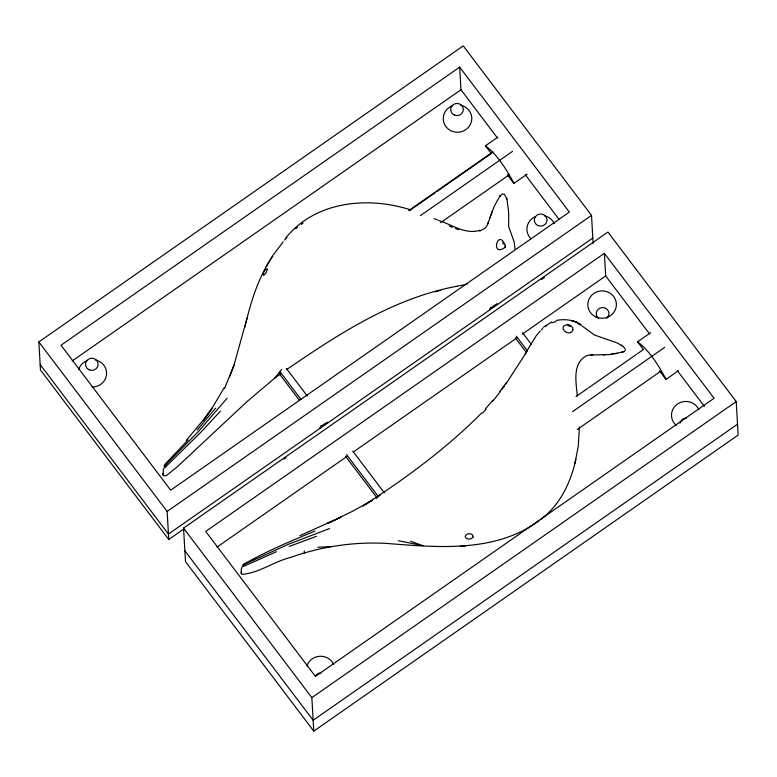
<?xml version="1.0" encoding="UTF-8"?>
<svg xmlns="http://www.w3.org/2000/svg" width="777" height="777" viewBox="0 0 777 777"><rect width="100%" height="100%" fill="white"/><g stroke="black" fill="none" stroke-linecap="round" stroke-linejoin="round"><path stroke-width="1.17" d="M505.438 246.144C498.242 226.253 489.675 258.343 505.118 247.387L504.458 247.251L505.147 247.319L505.448 245.192M515.073 249.349L514.228 242.074L508.702 226.67L508.653 212.189L506.915 199.077L504.438 194.24L502.282 193.997L499.592 196.61L500.534 195.377M572.921 329.574L572.698 327.593L570.337 325.398M491.258 153.506L485.431 145.794C496.765 153.992 507.041 170.027 513.869 183.382L527.039 174.194M643.405 349.524L637.567 341.812C648.912 350.009 659.178 366.045 666.015 379.399L678.379 370.775M541.074 519.172C560.256 504.817 570.92 482.022 575.903 459.1M574.922 463.461L578.311 446.047L579.399 426.894M244.872 327.282C250.612 302.263 258.333 277.195 272.824 255.74L266.229 266.705M247.047 318.143L234.013 365.073L224.621 388.345M567.404 324.679L567.249 325.194L568.492 324.815M479.594 231.196L484.945 228.205A11.412 10.936 -3.3 0 0 487.266 225.077L494.357 206.022L499.592 196.62M489.801 218.162L492.365 210.81M241.482 571.658L241.123 572.736L241.987 574.349C258.926 573.164 274.3 561.344 290.889 557.332C321.26 546.532 353.671 541.705 385.868 543.366C437.16 547.358 495.182 553.214 539.257 520.571M229.497 377.35L234.013 365.073M488.519 222.037L487.645 224.242M572.911 329.749C570.25 338.199 556.779 327.457 566.511 324.805M224.349 387.509L211.383 409.275L203.341 420.532L212.247 408.08L203.924 419.298L186.286 440.297M530.759 344.745L535.897 336.256L540.287 330.934M525.155 354.157L530.846 344.192M526.864 351.583L505.808 384.1M625.466 350.029L624.086 351.602M273.436 254.759L283.11 241.861M211.383 409.275L212.247 408.08M501.923 389.413L504.516 385.868M499.961 391.278L506.526 382.459M499.592 196.61L500.067 195.998M492.618 401.427L500.621 391.181M162.694 473.455L162.714 474.621L164.044 475.912L166.666 475.388L177.379 466.724L247.037 401.592L274.524 378.341L281.701 369.415M227.137 398.183L198.834 431.07L166.297 464.277L163.238 469.697L163.18 475.466M215.695 408.119L197.203 429.982M492.929 400.165L485.508 408.799M485.984 409.304L482.585 413.092M220.435 411.14L200.485 432.653L165.346 467.152L163.996 465.87L165.52 463.733L188.053 439.928M284.547 240.074L286.898 237.568M285.674 238.102C315.248 201.029 368.143 196.105 410.732 209.897M481.682 412.966C446.153 448.708 405.157 478.846 362.82 506.002L372.649 500.087L352.719 511.169L327.438 523.465L341.016 517.161L300 535.586M541.491 329.73L542.705 328.525M295.872 228.749L297.572 227.205M376.155 498.407L380.409 494.823M301.233 224.417L303.059 223.018M543.181 327.37L551.563 322.067M545.396 326.515L546.736 325.514M274.534 378.341L280.953 373.611M286.48 369.697C338.85 333.77 393.793 297.912 457.4 286.159M183.663 529.108L168.755 539.51L40.472 369.998L38.85 341.929L463.228 45.872L591.511 215.384L593.133 243.444M459.663 67.123L61.004 345.241L170.697 490.19L569.356 212.072L459.663 67.123L460.965 89.753L497.533 138.073M72.251 360.936L460.965 89.753M485.431 145.794L497.795 137.17M408.624 210.684L492.958 151.845M410.363 209.984L435.169 192.677M437.16 191.288L491.744 153.215M420.444 215.598L512.587 151.321M440.588 222.678L508.848 175.058M168.755 539.51L167.142 511.441L591.511 215.384M592.812 238.015L168.444 534.071L40.151 364.559M183.557 528.117L607.935 232.061L736.217 401.573L738.15 435.071L313.772 731.128L185.489 561.616L183.557 528.117L311.849 697.639L313.772 731.128M284.042 459.081L286.033 457.692M541.452 279.497L544.434 277.418M604.37 253.321L205.711 531.429L315.413 676.378L714.063 398.261L604.37 253.321L605.672 275.952L649.553 333.925M216.958 547.134L347.193 456.274M353.156 452.117L517.191 337.674M522.163 334.207L605.672 275.952M637.567 341.812L650.737 332.624M576 396.591L587.538 388.539M588.5 387.869L636.567 354.331M637.528 353.661L643.298 349.64M572.591 411.625L664.733 347.338M577.253 429.496L660.615 371.338M311.849 697.639L736.217 401.573M737.528 424.203L313.15 720.269L184.858 550.757M577.282 395.891C576.272 382.847 572.037 364.5 585.625 356.225A11.412 10.936 -3.3 0 1 589.442 355.07L610.508 354.487L624.086 351.602M276.457 551.728L243.784 566.287L242.929 564.665C265.909 551.515 290.52 541.161 314.986 531.05M289.141 546.445L316.511 536.305M329.594 528.545L288.316 544.288L245.493 563.888L242.113 566.55L241.2 569.755L241.297 573.659M552.126 322.834L555.953 321.532M622.969 352.127L621.445 352.612L622.212 352.37M434.829 291.841L440.287 290.384M479.768 230.264C465.404 234.955 451.641 224.407 438.587 220.425M457.4 286.159L467.084 284.178M556.303 320.483C564.665 318.677 573.717 319.939 581.002 324.504M590.394 354.982L592.851 354.866M460.363 546.27L465.384 545.969M317.89 547.231L331.653 546.561M603.234 354.875L605.157 354.827M611.897 353.652L617.132 353.584M398.3 540.714L423.047 545.677L410.615 541.258M569.745 325.145L568.813 324.864M455.507 228.535L458.673 229.71M449.232 226.068L452.369 227.311M434.129 218.619L437.461 219.978M570.405 326.593L568.628 325.835M577.36 323.387L580.934 325.194M625.3 348.922L622.863 346.212L617.191 342.968L594.483 335.013L581.924 325.854M621.27 345.173L622.066 345.687M677.34 370.648L704.399 406.4M525.32 174.796L558.954 219.24M659.45 370.726L666.015 379.399M507.313 174.708L513.869 183.382M522.571 332.75L530.701 343.502M496.853 303.788L497.435 304.555A4.487 1.078 -37.1 0 0 493.725 305.817A4.487 1.078 -37.1 0 0 490.161 309.635L489.578 308.867M516.307 336.179L527.466 350.922M515.297 337.83L526.447 352.564M490.588 307.216L491.171 307.983M352.816 451.175L384.314 492.783M286.373 368.395L307.352 396.115M327.107 422.212L327.68 422.979A4.487 1.078 -37.1 0 0 323.97 424.242A4.487 1.078 -37.1 0 0 320.406 428.059L319.833 427.292M346.561 454.603L378.049 496.212M345.542 456.254L377.039 497.863M280.108 371.824L301.087 399.543M320.843 425.641L321.425 426.408M279.098 373.475L299.524 400.456M38.85 341.929L167.142 511.441M506.643 198.184L506.915 199.077M502.991 244.114L502.855 242.356M304.283 550.893L304.39 552.962M676.243 425.378A14.287 13.685 -3.3 0 1 677.398 404.079A14.287 13.685 -3.3 0 1 698.853 409.596M680.021 423.251A6.352 6.08 -3.3 0 1 686.402 418.104M598.387 318.191A6.352 6.08 -3.3 0 1 598.105 309.392A6.352 6.08 -3.3 0 1 607.293 309.489A6.352 6.08 -3.3 0 1 606.701 318.279M306.915 665.918A14.287 13.685 -3.3 0 1 319.774 656.264A14.287 13.685 -3.3 0 1 333.644 664.393M315.345 676.388A6.352 6.08 -3.3 0 1 321.183 672.901M95.571 360.013A14.287 13.685 -3.3 0 1 106.478 374.98A14.287 13.685 -3.3 0 1 92.065 387.043M78.671 369.347A14.287 13.685 -3.3 0 1 87.539 360.47M530.924 238.685A14.287 13.685 -3.3 0 1 535.479 216.598M544.454 215.773A14.287 13.685 -3.3 0 1 554.283 223.572M460.79 105.225A14.287 13.685 -3.3 0 1 469.59 125.825A14.287 13.685 -3.3 0 1 446.357 127.156A14.287 13.685 -3.3 0 1 452.758 105.682M473.057 537.004C471.532 539.772 466.258 539.928 465.18 536.742C465.384 532.643 473.747 532.633 473.057 537.004M267.453 269.221L265.996 272.97L263.685 275.524C261.995 274.058 266.016 267.473 267.453 269.221M577.049 322.426L571.717 320.571L577.049 322.426M595.648 316.831A14.287 13.685 -3.3 0 0 616.365 303.768A14.287 13.685 -3.3 0 0 594.298 293.162A14.287 13.685 -3.3 0 0 595.648 316.831M88.918 369.745A6.352 6.08 -3.3 0 0 98.125 363.937A6.352 6.08 -3.3 0 0 88.316 359.227A6.352 6.08 -3.3 0 0 88.918 369.745M537.801 225.505A6.352 6.08 -3.3 0 0 547.008 219.697A6.352 6.08 -3.3 0 0 537.198 214.986A6.352 6.08 -3.3 0 0 537.801 225.505M454.137 114.947A6.352 6.08 -3.3 0 0 463.345 109.149A6.352 6.08 -3.3 0 0 453.535 104.429A6.352 6.08 -3.3 0 0 454.137 114.947"/></g></svg>
